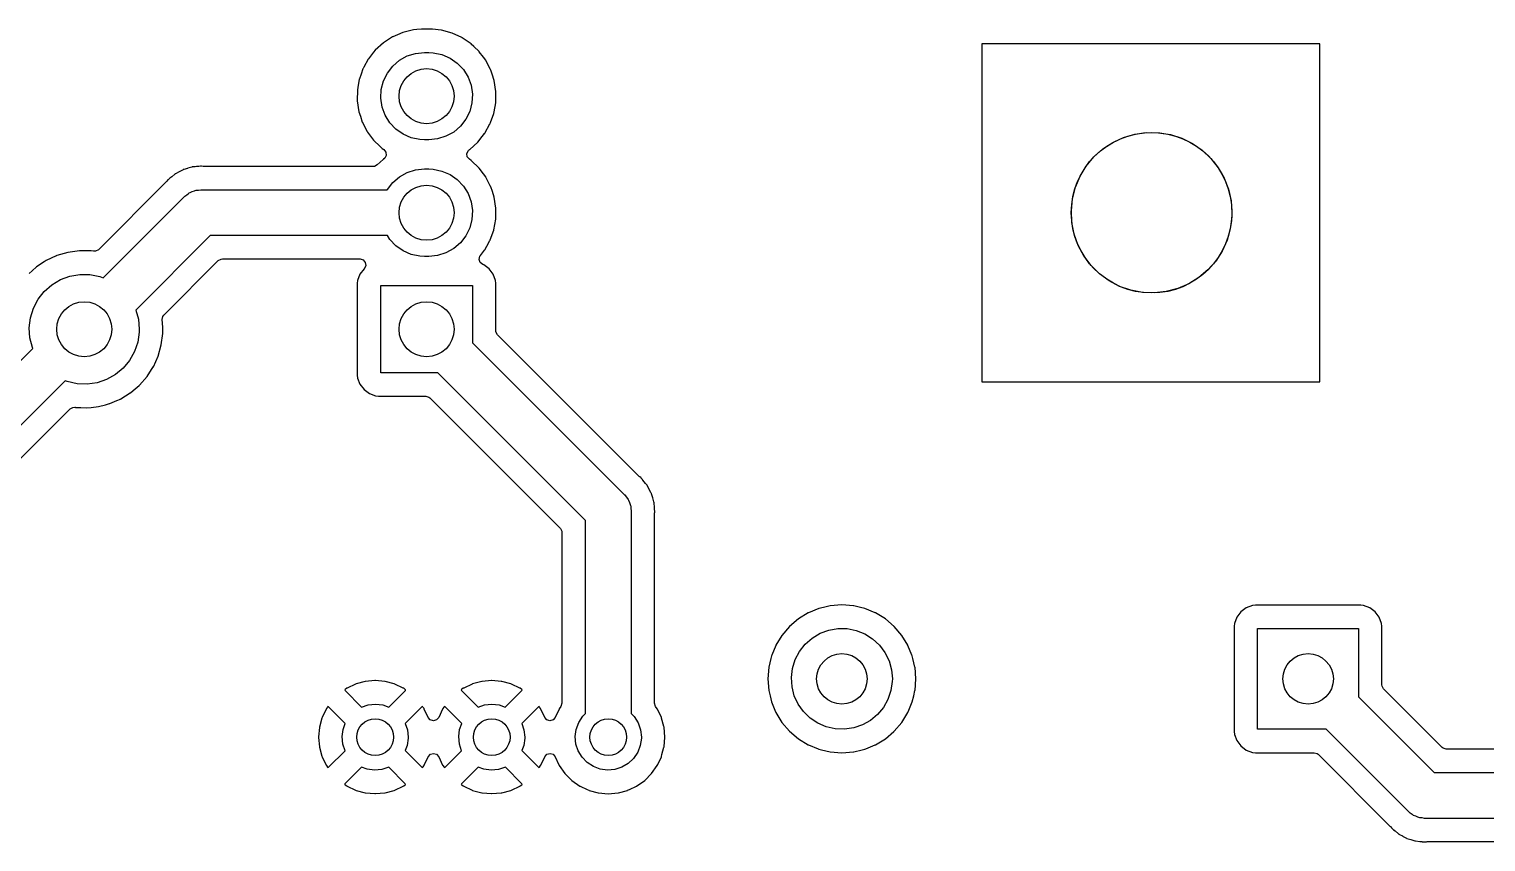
# Model space of a CAD drawing. Extents: x 64 to 233, y -134 to -59.
# Drawn here: x 95.32 to 127.06, y -105.15 to -87.44 of the extents above; entities that cross this region are included whole.
import ezdxf

# ---------------------------------------------------------------- set-up
doc = ezdxf.new("R2010")
doc.units = 0
doc.layers.add('BLACK', color=7, linetype='CONTINUOUS')

msp = doc.modelspace()

# ---------------------------------------------------------------- linework, layer by layer
at = {"layer": 'BLACK', "linetype": 'CONTINUOUS'}
for p, q in [((103.24, -87.608), (103.147, -87.668)), ((103.244, -87.6059), (103.24, -87.608)), ((103.346, -87.5616), (103.244, -87.6059)), ((103.244, -87.6059), (103.244, -87.6059)), ((103.46, -87.5122), (103.346, -87.5616)), ((103.693, -87.4537), (103.46, -87.5122)), ((103.768, -87.4475), (103.693, -87.4537)), ((103.869, -87.4392), (103.768, -87.4475)), ((103.872, -87.439), (103.869, -87.4392)), ((103.869, -87.4392), (103.869, -87.4392)), ((104.106, -87.439), (103.872, -87.439)), ((104.109, -87.4394), (104.106, -87.439)), ((104.297, -87.4594), (104.109, -87.4394)), ((104.109, -87.4394), (104.109, -87.4394)), ((104.302, -87.46), (104.297, -87.4594)), ((104.534, -87.5242), (104.302, -87.46)), ((104.538, -87.5263), (104.534, -87.5242)), ((104.747, -87.6231), (104.538, -87.5263)), ((104.538, -87.5263), (104.538, -87.5263)), ((102.86, -87.9002), (102.825, -87.9446)), ((103.038, -87.7385), (102.86, -87.9002)), ((103.043, -87.7354), (103.038, -87.7385)), ((103.147, -87.668), (103.043, -87.7354)), ((104.752, -87.6253), (104.747, -87.6231)), ((104.747, -87.6231), (104.747, -87.6231)), ((104.95, -87.7607), (104.752, -87.6253)), ((104.954, -87.7643), (104.95, -87.7607)), ((105.011, -87.819), (104.954, -87.7643)), ((105.124, -87.9267), (105.011, -87.819)), ((105.127, -87.9308), (105.124, -87.9267)), ((105.219, -88.0534), (105.127, -87.9308)), ((105.127, -87.9308), (105.127, -87.9308)), ((123.444, -87.757), (116.078, -87.757)), ((116.078, -87.757), (116.078, -95.123)), ((123.444, -95.123), (123.444, -87.757)), ((102.709, -88.0932), (102.613, -88.267)), ((102.711, -88.0887), (102.709, -88.0932)), ((102.709, -88.0932), (102.709, -88.0932)), ((102.715, -88.0847), (102.711, -88.0887)), ((102.825, -87.9446), (102.715, -88.0847)), ((102.715, -88.0847), (102.715, -88.0847)), ((103.125, -88.3953), (103.243, -88.2431)), ((103.243, -88.2431), (103.389, -88.1179)), ((103.389, -88.1179), (103.557, -88.0245)), ((103.557, -88.0245), (103.741, -87.967)), ((103.741, -87.967), (103.932, -87.9475)), ((103.932, -87.9475), (104.027, -87.9475)), ((104.027, -87.9475), (104.127, -87.9527)), ((104.127, -87.9527), (104.316, -87.9921)), ((104.316, -87.9921), (104.492, -88.0685)), ((104.492, -88.0685), (104.65, -88.179)), ((104.65, -88.179), (104.782, -88.3188)), ((105.268, -88.1188), (105.219, -88.0534)), ((105.27, -88.1234), (105.268, -88.1188)), ((105.373, -88.3195), (105.27, -88.1234)), ((102.514, -88.5306), (102.482, -88.7128)), ((102.515, -88.5255), (102.514, -88.5306)), ((102.514, -88.5306), (102.514, -88.5306)), ((102.553, -88.4188), (102.515, -88.5255)), ((102.594, -88.3039), (102.553, -88.4188)), ((102.595, -88.299), (102.594, -88.3039)), ((102.594, -88.3039), (102.594, -88.3039)), ((102.613, -88.267), (102.595, -88.299)), ((103.04, -88.568), (103.125, -88.3953)), ((104.782, -88.3188), (104.884, -88.4825)), ((104.884, -88.4825), (104.95, -88.6631)), ((105.379, -88.3319), (105.373, -88.3195)), ((105.381, -88.3368), (105.379, -88.3319)), ((105.407, -88.4188), (105.381, -88.3368)), ((105.381, -88.3368), (105.381, -88.3368)), ((105.454, -88.5603), (105.407, -88.4188)), ((105.49, -88.7977), (105.454, -88.5603)), ((102.473, -88.762), (102.47, -89.0023)), ((102.482, -88.7128), (102.473, -88.762)), ((102.981, -88.9465), (102.991, -88.7543)), ((102.991, -88.7543), (103.04, -88.568)), ((104.95, -88.6631), (104.979, -88.8535)), ((104.979, -88.8535), (104.969, -89.0457)), ((105.487, -89.038), (105.49, -88.7977)), ((102.47, -89.0023), (102.506, -89.2397)), ((103.01, -89.1369), (102.981, -88.9465)), ((103.076, -89.3175), (103.01, -89.1369)), ((104.969, -89.0457), (104.92, -89.232)), ((105.45, -89.2447), (105.486, -89.0431)), ((105.486, -89.043), (105.487, -89.038)), ((105.486, -89.0431), (105.486, -89.043)), ((102.506, -89.2397), (102.538, -89.3362)), ((102.538, -89.3362), (102.579, -89.4632)), ((102.579, -89.4632), (102.579, -89.4632)), ((102.579, -89.4632), (102.581, -89.4681)), ((102.581, -89.4681), (102.583, -89.4727)), ((102.583, -89.4727), (102.583, -89.4727)), ((102.583, -89.4727), (102.686, -89.6688)), ((103.178, -89.4812), (103.076, -89.3175)), ((103.31, -89.621), (103.178, -89.4812)), ((104.835, -89.4047), (104.717, -89.5569)), ((104.92, -89.232), (104.835, -89.4047)), ((105.253, -89.7041), (105.362, -89.5055)), ((105.362, -89.5055), (105.365, -89.5009)), ((105.362, -89.5055), (105.362, -89.5055)), ((105.365, -89.5009), (105.374, -89.4738)), ((105.374, -89.4738), (105.443, -89.2794)), ((105.443, -89.2794), (105.445, -89.2745)), ((105.443, -89.2794), (105.443, -89.2794)), ((105.445, -89.2745), (105.45, -89.2447)), ((102.686, -89.6688), (102.692, -89.6812)), ((102.692, -89.6812), (102.695, -89.6853)), ((102.695, -89.6853), (102.825, -89.859)), ((103.468, -89.7315), (103.31, -89.621)), ((103.644, -89.8079), (103.468, -89.7315)), ((103.833, -89.8473), (103.644, -89.8079)), ((104.219, -89.833), (104.027, -89.8525)), ((104.403, -89.7755), (104.219, -89.833)), ((104.571, -89.6821), (104.403, -89.7755)), ((104.717, -89.5569), (104.571, -89.6821)), ((105.1, -89.8998), (105.194, -89.7799)), ((105.194, -89.7799), (105.245, -89.7153)), ((105.245, -89.7153), (105.249, -89.7113)), ((105.245, -89.7153), (105.245, -89.7153)), ((105.249, -89.7113), (105.253, -89.7041)), ((118.932, -89.9094), (119.167, -89.8008)), ((119.167, -89.8008), (119.416, -89.7282)), ((119.416, -89.7282), (119.673, -89.6933)), ((119.673, -89.6933), (119.933, -89.6967)), ((119.933, -89.6967), (120.189, -89.7384)), ((120.189, -89.7384), (120.436, -89.8174)), ((120.436, -89.8174), (120.668, -89.9321)), ((102.825, -89.859), (102.836, -89.8733)), ((102.836, -89.8733), (102.859, -89.8952)), ((102.859, -89.8952), (102.93, -89.9628)), ((102.93, -89.9628), (103.01, -90.0393)), ((103.01, -90.0393), (103.047, -90.0645)), ((103.047, -90.0645), (103.092, -90.1194)), ((103.092, -90.1194), (103.1, -90.19)), ((103.932, -89.8525), (103.833, -89.8473)), ((104.027, -89.8525), (103.932, -89.8525)), ((104.86, -90.15), (104.891, -90.0863)), ((104.868, -90.2206), (104.86, -90.15)), ((104.891, -90.0863), (104.916, -90.0656)), ((104.916, -90.0656), (104.918, -90.0643)), ((104.918, -90.0643), (104.922, -90.0615)), ((104.922, -90.0615), (105.1, -89.8998)), ((118.521, -90.2243), (118.715, -90.0516)), ((118.715, -90.0516), (118.932, -89.9094)), ((120.668, -89.9321), (120.881, -90.08)), ((120.881, -90.08), (121.07, -90.2577)), ((98.8632, -90.4459), (98.7741, -90.4728)), ((98.8685, -90.4454), (98.8632, -90.4459)), ((98.8736, -90.4439), (98.8685, -90.4454)), ((98.9339, -90.4386), (98.8736, -90.4439)), ((98.9662, -90.4358), (98.9339, -90.4386)), ((98.9675, -90.4357), (98.9662, -90.4358)), ((98.9878, -90.4337), (98.9675, -90.4357)), ((99.0102, -90.4315), (98.9878, -90.4337)), ((99.0133, -90.4315), (99.0102, -90.4315)), ((99.0158, -90.4314), (99.0133, -90.4315)), ((99.0206, -90.431), (99.0158, -90.4314)), ((99.0526, -90.4283), (99.0206, -90.431)), ((99.0706, -90.4267), (99.0526, -90.4283)), ((99.0767, -90.4273), (99.0706, -90.4267)), ((99.1082, -90.4308), (99.0767, -90.4273)), ((99.0767, -90.4273), (99.0767, -90.4273)), ((99.1218, -90.4315), (99.1082, -90.4308)), ((102.821, -90.4315), (99.1218, -90.4315)), ((102.842, -90.4297), (102.821, -90.4315)), ((102.906, -90.3987), (102.842, -90.4297)), ((103.034, -90.282), (102.906, -90.3987)), ((103.038, -90.2785), (103.034, -90.282)), ((103.034, -90.282), (103.034, -90.282)), ((103.043, -90.2755), (103.038, -90.2785)), ((103.044, -90.2744), (103.043, -90.2755)), ((103.069, -90.2537), (103.044, -90.2744)), ((103.1, -90.19), (103.069, -90.2537)), ((104.913, -90.2755), (104.868, -90.2206)), ((104.95, -90.3007), (104.913, -90.2755)), ((105.124, -90.4667), (104.95, -90.3007)), ((105.127, -90.4708), (105.124, -90.4667)), ((105.219, -90.5939), (105.127, -90.4708)), ((105.127, -90.4708), (105.127, -90.4708)), ((118.221, -90.6455), (118.355, -90.4238)), ((118.355, -90.4238), (118.521, -90.2243)), ((121.07, -90.2577), (121.231, -90.4614)), ((121.231, -90.4614), (121.36, -90.6866)), ((98.3087, -90.7651), (96.8278, -92.246)), ((98.3167, -90.7563), (98.3087, -90.7651)), ((98.342, -90.7257), (98.3167, -90.7563)), ((98.3459, -90.7209), (98.342, -90.7257)), ((98.342, -90.7257), (98.342, -90.7257)), ((98.3606, -90.709), (98.3459, -90.7209)), ((98.3795, -90.6936), (98.3606, -90.709)), ((98.3838, -90.6899), (98.3795, -90.6936)), ((98.3845, -90.6892), (98.3838, -90.6899)), ((98.387, -90.6867), (98.3845, -90.6892)), ((98.4262, -90.6555), (98.387, -90.6867)), ((98.4271, -90.6547), (98.4262, -90.6555)), ((98.4944, -90.5998), (98.4271, -90.6547)), ((98.4992, -90.5959), (98.4944, -90.5998)), ((98.4944, -90.5998), (98.4944, -90.5998)), ((98.5039, -90.5934), (98.4992, -90.5959)), ((98.5081, -90.5901), (98.5039, -90.5934)), ((98.5906, -90.5473), (98.5081, -90.5901)), ((98.5917, -90.5468), (98.5906, -90.5473)), ((98.6738, -90.5031), (98.5917, -90.5468)), ((98.6789, -90.5015), (98.6738, -90.5031)), ((98.6837, -90.4991), (98.6789, -90.5015)), ((98.6896, -90.4974), (98.6837, -90.4991)), ((98.773, -90.4731), (98.6896, -90.4974)), ((98.6896, -90.4974), (98.6896, -90.4974)), ((98.7741, -90.4728), (98.773, -90.4731)), ((103.125, -90.9353), (103.243, -90.7831)), ((103.243, -90.7831), (103.389, -90.6579)), ((103.389, -90.6579), (103.557, -90.5645)), ((103.557, -90.5645), (103.741, -90.507)), ((103.741, -90.507), (103.932, -90.4875)), ((103.932, -90.4875), (104.027, -90.4875)), ((104.027, -90.4875), (104.127, -90.4927)), ((104.127, -90.4927), (104.316, -90.5321)), ((104.316, -90.5321), (104.492, -90.6085)), ((104.492, -90.6085), (104.65, -90.719)), ((104.65, -90.719), (104.782, -90.8588)), ((105.268, -90.6588), (105.219, -90.5939)), ((105.27, -90.6634), (105.268, -90.6588)), ((105.376, -90.8654), (105.27, -90.6634)), ((118.12, -90.8847), (118.221, -90.6455)), ((121.36, -90.6866), (121.454, -90.9283)), ((96.9342, -92.8587), (98.7064, -91.0864)), ((98.7064, -91.0864), (98.7108, -91.0822)), ((98.7108, -91.0822), (98.752, -91.0521)), ((98.752, -91.0521), (98.7906, -91.0188)), ((98.7906, -91.0188), (98.809, -91.0104)), ((98.809, -91.0104), (98.8253, -90.9985)), ((98.8253, -90.9985), (98.8732, -90.9812)), ((98.8732, -90.9812), (98.9197, -90.9601)), ((98.9197, -90.9601), (98.9396, -90.9572)), ((98.9396, -90.9572), (98.9586, -90.9504)), ((98.9586, -90.9504), (99.0095, -90.9472)), ((99.0095, -90.9472), (99.06, -90.94)), ((99.06, -90.94), (103.122, -90.94)), ((103.122, -90.94), (103.125, -90.9353)), ((104.782, -90.8588), (104.884, -91.0225)), ((104.884, -91.0225), (104.95, -91.2031)), ((105.379, -90.8719), (105.376, -90.8654)), ((105.381, -90.8768), (105.379, -90.8719)), ((105.414, -90.9789), (105.381, -90.8768)), ((105.381, -90.8768), (105.381, -90.8768)), ((105.454, -91.1003), (105.414, -90.9789)), ((105.49, -91.3377), (105.454, -91.1003)), ((118.057, -91.1361), (118.12, -90.8847)), ((121.454, -90.9283), (121.511, -91.1813)), ((104.95, -91.2031), (104.979, -91.3935)), ((104.979, -91.3935), (104.969, -91.5857)), ((105.487, -91.578), (105.49, -91.3377)), ((118.031, -91.3942), (118.057, -91.1361)), ((118.043, -91.6533), (118.031, -91.3942)), ((121.511, -91.1813), (121.53, -91.44)), ((104.969, -91.5857), (104.92, -91.772)), ((105.445, -91.8145), (105.487, -91.578)), ((118.094, -91.9077), (118.043, -91.6533)), ((121.528, -91.5316), (121.495, -91.7889)), ((121.53, -91.44), (121.528, -91.5316)), ((99.2671, -91.94), (97.644, -93.5631)), ((103.128, -91.94), (99.2671, -91.94)), ((103.178, -92.0212), (103.128, -91.94)), ((103.31, -92.161), (103.178, -92.0212)), ((104.835, -91.9447), (104.717, -92.0969)), ((104.92, -91.772), (104.835, -91.9447)), ((105.293, -92.1699), (105.362, -92.0455)), ((105.362, -92.0455), (105.365, -92.0409)), ((105.362, -92.0455), (105.362, -92.0455)), ((105.365, -92.0409), (105.367, -92.0344)), ((105.367, -92.0344), (105.443, -91.8194)), ((105.443, -91.8194), (105.445, -91.8145)), ((105.443, -91.8194), (105.443, -91.8194)), ((118.181, -92.1518), (118.094, -91.9077)), ((121.424, -92.0385), (121.318, -92.275)), ((121.495, -91.7889), (121.424, -92.0385)), ((95.92, -92.3752), (95.9157, -92.3772)), ((96.1638, -92.3041), (95.92, -92.3752)), ((96.4154, -92.2699), (96.1638, -92.3041)), ((96.4201, -92.27), (96.4154, -92.2699)), ((96.5424, -92.2716), (96.4201, -92.27)), ((96.4201, -92.27), (96.4201, -92.27)), ((96.6693, -92.2732), (96.5424, -92.2716)), ((96.6739, -92.274), (96.6693, -92.2732)), ((96.7185, -92.2812), (96.6739, -92.274)), ((96.6739, -92.274), (96.6739, -92.274)), ((96.7655, -92.28), (96.7185, -92.2812)), ((96.8278, -92.246), (96.7655, -92.28)), ((103.468, -92.2715), (103.31, -92.161)), ((103.644, -92.3479), (103.468, -92.2715)), ((103.833, -92.3873), (103.644, -92.3479)), ((104.219, -92.373), (104.027, -92.3925)), ((104.403, -92.3155), (104.219, -92.373)), ((104.571, -92.2221), (104.403, -92.3155)), ((104.717, -92.0969), (104.571, -92.2221)), ((105.141, -92.3909), (105.152, -92.3734)), ((105.152, -92.3734), (105.245, -92.2553)), ((105.245, -92.2553), (105.249, -92.2513)), ((105.245, -92.2553), (105.245, -92.2553)), ((105.249, -92.2513), (105.293, -92.1699)), ((118.304, -92.3803), (118.181, -92.1518)), ((121.318, -92.275), (121.178, -92.4932)), ((95.477, -92.6208), (95.3823, -92.7053)), ((95.4809, -92.6182), (95.477, -92.6208)), ((95.6476, -92.5089), (95.4809, -92.6182)), ((95.4809, -92.6182), (95.4809, -92.6182)), ((95.6894, -92.4815), (95.6476, -92.5089)), ((95.9074, -92.381), (95.6894, -92.4815)), ((95.9157, -92.3772), (95.9074, -92.381)), ((95.9157, -92.3772), (95.9157, -92.3772)), ((98.2543, -93.672), (99.4408, -92.4854)), ((99.4408, -92.4854), (99.5031, -92.4514)), ((99.5031, -92.4514), (99.5299, -92.4485)), ((99.5299, -92.4485), (102.53, -92.4485)), ((102.617, -92.6642), (102.529, -92.7808)), ((102.53, -92.4485), (102.598, -92.4685)), ((102.598, -92.4685), (102.645, -92.5222)), ((102.623, -92.6597), (102.617, -92.6642)), ((102.625, -92.657), (102.623, -92.6597)), ((102.655, -92.5924), (102.625, -92.657)), ((102.645, -92.5222), (102.655, -92.5924)), ((103.932, -92.3925), (103.833, -92.3873)), ((104.027, -92.3925), (103.932, -92.3925)), ((105.125, -92.4602), (105.141, -92.3909)), ((105.15, -92.5268), (105.125, -92.4602)), ((105.207, -92.5694), (105.15, -92.5268)), ((105.227, -92.5769), (105.207, -92.5694)), ((105.343, -92.6642), (105.227, -92.5769)), ((105.431, -92.7808), (105.343, -92.6642)), ((118.459, -92.5881), (118.304, -92.3803)), ((118.643, -92.7707), (118.459, -92.5881)), ((121.007, -92.6882), (120.809, -92.8558)), ((121.178, -92.4932), (121.007, -92.6882)), ((95.3823, -92.7053), (95.3177, -92.763)), ((95.6496, -93.154), (95.8147, -93.0092)), ((95.8147, -93.0092), (96.0034, -92.8969)), ((96.0034, -92.8969), (96.2094, -92.8209)), ((96.2094, -92.8209), (96.4258, -92.7837)), ((96.4258, -92.7837), (96.6454, -92.7866)), ((96.6454, -92.7866), (96.8608, -92.8294)), ((96.8608, -92.8294), (96.9342, -92.8587)), ((102.478, -92.9172), (102.471, -92.9794)), ((102.471, -92.9794), (102.471, -94.9806)), ((102.529, -92.7808), (102.478, -92.9172)), ((105.482, -92.9172), (105.431, -92.7808)), ((105.489, -92.9794), (105.482, -92.9172)), ((105.489, -94.0101), (105.489, -92.9794)), ((118.853, -92.9241), (118.643, -92.7707)), ((119.082, -93.0449), (118.853, -92.9241)), ((120.588, -92.9923), (120.35, -93.0947)), ((120.809, -92.8558), (120.588, -92.9923)), ((95.4113, -93.5208), (95.5136, -93.3264)), ((95.5136, -93.3264), (95.6496, -93.154)), ((102.98, -94.9325), (102.98, -93.0275)), ((102.98, -93.0275), (104.98, -93.0275)), ((104.98, -93.0275), (104.98, -94.2729)), ((119.327, -93.1304), (119.082, -93.0449)), ((119.582, -93.1788), (119.327, -93.1304)), ((119.841, -93.1889), (119.582, -93.1788)), ((120.099, -93.1607), (119.841, -93.1889)), ((120.35, -93.0947), (120.099, -93.1607)), ((95.3462, -93.7305), (95.4113, -93.5208)), ((97.644, -93.5631), (97.6999, -93.7613)), ((95.3204, -93.9486), (95.3462, -93.7305)), ((95.3348, -94.1677), (95.3204, -93.9486)), ((97.6999, -93.7613), (97.72, -93.98)), ((98.2177, -93.7704), (98.2326, -93.701)), ((98.23, -93.9352), (98.2177, -93.7704)), ((98.2333, -93.98), (98.23, -93.9352)), ((98.2326, -93.701), (98.2543, -93.672)), ((95.3888, -94.3806), (95.3348, -94.1677)), ((97.6868, -94.2601), (97.6163, -94.4681)), ((97.7184, -94.0428), (97.6868, -94.2601)), ((97.72, -93.98), (97.7184, -94.0428)), ((98.1989, -94.3216), (98.2309, -94.0697)), ((98.2309, -94.0697), (98.2333, -93.98)), ((104.98, -94.2729), (108.294, -97.5864)), ((105.491, -94.0369), (105.489, -94.0101)), ((105.525, -94.0992), (105.491, -94.0369)), ((108.615, -97.1887), (105.525, -94.0992)), ((93.0109, -96.782), (95.3962, -94.3966)), ((95.3962, -94.3966), (95.3888, -94.3806)), ((97.6163, -94.4681), (97.509, -94.6597)), ((98.0257, -94.7975), (98.13, -94.566)), ((98.13, -94.566), (98.1989, -94.3216)), ((97.3685, -94.8285), (97.1997, -94.969)), ((97.509, -94.6597), (97.3685, -94.8285)), ((97.8912, -95.0065), (98.0231, -94.8014)), ((98.0231, -94.8014), (98.0257, -94.7975)), ((96.1049, -95.1022), (93.5716, -97.6356)), ((96.1492, -95.1213), (96.1049, -95.1022)), ((96.3634, -95.1697), (96.1492, -95.1213)), ((96.5828, -95.1784), (96.3634, -95.1697)), ((96.8001, -95.1468), (96.5828, -95.1784)), ((97.0081, -95.0763), (96.8001, -95.1468)), ((97.1997, -94.969), (97.0081, -95.0763)), ((97.5835, -95.3183), (97.7173, -95.205)), ((97.7173, -95.205), (97.7209, -95.202)), ((97.7173, -95.205), (97.7173, -95.205)), ((97.7209, -95.202), (97.8883, -95.0111)), ((97.8883, -95.0111), (97.8912, -95.0065)), ((102.471, -94.9806), (102.478, -95.0428)), ((102.478, -95.0428), (102.529, -95.1792)), ((102.529, -95.1792), (102.617, -95.2958)), ((104.225, -94.9325), (102.98, -94.9325)), ((107.44, -98.1471), (104.225, -94.9325)), ((116.078, -95.123), (123.444, -95.123)), ((97.0778, -95.5999), (97.2318, -95.5338)), ((97.2318, -95.5338), (97.3068, -95.5016)), ((97.3068, -95.5016), (97.3111, -95.4997)), ((97.3068, -95.5016), (97.3068, -95.5016)), ((97.3111, -95.4997), (97.3151, -95.4972)), ((97.3151, -95.4972), (97.5231, -95.3685)), ((97.3151, -95.4972), (97.3151, -95.4972)), ((97.5231, -95.3685), (97.527, -95.3661)), ((97.5231, -95.3685), (97.5231, -95.3685)), ((97.527, -95.3661), (97.5835, -95.3183)), ((102.617, -95.2958), (102.733, -95.3831)), ((102.733, -95.3831), (102.87, -95.4342)), ((102.87, -95.4342), (102.932, -95.441)), ((102.932, -95.441), (103.963, -95.441)), ((103.963, -95.441), (104.031, -95.461)), ((104.031, -95.461), (104.052, -95.4779)), ((104.052, -95.4779), (106.895, -98.3208)), ((93.9693, -97.957), (96.2099, -95.7163)), ((96.2099, -95.7163), (96.2722, -95.6823)), ((96.2722, -95.6823), (96.3167, -95.6817)), ((96.3167, -95.6817), (96.3168, -95.6809)), ((96.3168, -95.6809), (96.3215, -95.6814)), ((96.3215, -95.6814), (96.326, -95.6823)), ((96.326, -95.6823), (96.4465, -95.687)), ((96.4465, -95.687), (96.5751, -95.6921)), ((96.5751, -95.6921), (96.5751, -95.6921)), ((96.5751, -95.6921), (96.5798, -95.6922)), ((96.5798, -95.6922), (96.6724, -95.6821)), ((96.6724, -95.6821), (96.8276, -95.6651)), ((96.8276, -95.6651), (96.8322, -95.6646)), ((96.8276, -95.6651), (96.8276, -95.6651)), ((96.8322, -95.6646), (96.9835, -95.6248)), ((96.9835, -95.6248), (97.0733, -95.6011)), ((97.0733, -95.6011), (97.0778, -95.5999)), ((108.624, -97.1967), (108.615, -97.1887)), ((108.654, -97.222), (108.624, -97.1967)), ((108.659, -97.2259), (108.654, -97.222)), ((108.654, -97.222), (108.654, -97.222)), ((108.679, -97.2499), (108.659, -97.2259)), ((108.686, -97.2595), (108.679, -97.2499)), ((108.69, -97.2638), (108.686, -97.2595)), ((108.691, -97.2645), (108.69, -97.2638)), ((108.693, -97.267), (108.691, -97.2645)), ((108.695, -97.2698), (108.693, -97.267)), ((108.724, -97.3061), (108.695, -97.2698)), ((108.695, -97.2698), (108.695, -97.2698)), ((108.725, -97.3071), (108.724, -97.3061)), ((108.752, -97.3402), (108.725, -97.3071)), ((108.784, -97.3792), (108.752, -97.3402)), ((108.787, -97.3839), (108.784, -97.3792)), ((108.79, -97.3881), (108.787, -97.3839)), ((108.793, -97.3935), (108.79, -97.3881)), ((108.833, -97.4706), (108.793, -97.3935)), ((108.294, -97.5864), (108.298, -97.5908)), ((108.298, -97.5908), (108.328, -97.632)), ((108.328, -97.632), (108.361, -97.6706)), ((108.361, -97.6706), (108.37, -97.689)), ((108.37, -97.689), (108.381, -97.7053)), ((108.381, -97.7053), (108.399, -97.7532)), ((108.399, -97.7532), (108.42, -97.7997)), ((108.833, -97.4717), (108.833, -97.4706)), ((108.869, -97.5382), (108.833, -97.4717)), ((108.877, -97.5538), (108.869, -97.5382)), ((108.878, -97.5589), (108.877, -97.5538)), ((108.881, -97.5637), (108.878, -97.5589)), ((108.883, -97.5696), (108.881, -97.5637)), ((108.907, -97.653), (108.883, -97.5696)), ((108.883, -97.5696), (108.883, -97.5696)), ((108.907, -97.6542), (108.907, -97.653)), ((108.934, -97.7432), (108.907, -97.6542)), ((108.935, -97.7485), (108.934, -97.7432)), ((108.936, -97.7536), (108.935, -97.7485)), ((108.939, -97.7858), (108.936, -97.7536)), ((108.42, -97.7997), (108.423, -97.8196)), ((108.423, -97.8196), (108.43, -97.8386)), ((108.43, -97.8386), (108.433, -97.8895)), ((108.433, -97.8895), (108.44, -97.94)), ((108.44, -97.94), (108.44, -102.358)), ((108.944, -97.8462), (108.939, -97.7858)), ((108.944, -97.8475), (108.944, -97.8462)), ((108.948, -97.8872), (108.944, -97.8475)), ((108.948, -97.8902), (108.948, -97.8872)), ((108.948, -97.8872), (108.948, -97.8872)), ((108.948, -97.8933), (108.948, -97.8902)), ((108.949, -97.8958), (108.948, -97.8933)), ((108.948, -98.0018), (108.949, -97.9882)), ((108.948, -102.129), (108.948, -98.0018)), ((108.949, -97.9006), (108.949, -97.8958)), ((108.953, -97.9506), (108.949, -97.9006)), ((108.949, -97.9882), (108.952, -97.9668)), ((108.952, -97.9668), (108.953, -97.9506)), ((106.895, -98.3208), (106.929, -98.3831)), ((106.929, -98.3831), (106.931, -98.4099)), ((107.44, -102.358), (107.44, -98.1471)), ((106.931, -98.4099), (106.931, -102.129)), ((113.03, -99.9865), (112.778, -100.006)), ((113.282, -100.006), (113.03, -99.9865)), ((122.042, -99.9915), (121.98, -99.9983)), ((124.338, -99.9915), (122.042, -99.9915)), ((124.4, -99.9983), (124.338, -99.9915)), ((112.082, -100.295), (111.889, -100.459)), ((112.297, -100.162), (112.082, -100.295)), ((112.302, -100.16), (112.297, -100.162)), ((112.527, -100.067), (112.302, -100.16)), ((112.302, -100.16), (112.302, -100.16)), ((112.531, -100.065), (112.527, -100.067)), ((112.527, -100.067), (112.527, -100.067)), ((112.626, -100.043), (112.531, -100.065)), ((112.773, -100.008), (112.626, -100.043)), ((112.778, -100.006), (112.773, -100.008)), ((112.773, -100.008), (112.773, -100.008)), ((113.287, -100.008), (113.282, -100.006)), ((113.434, -100.043), (113.287, -100.008)), ((113.287, -100.008), (113.287, -100.008)), ((113.529, -100.065), (113.434, -100.043)), ((113.533, -100.067), (113.529, -100.065)), ((113.758, -100.16), (113.533, -100.067)), ((113.533, -100.067), (113.533, -100.067)), ((113.763, -100.162), (113.758, -100.16)), ((113.758, -100.16), (113.758, -100.16)), ((113.978, -100.295), (113.763, -100.162)), ((114.171, -100.459), (113.978, -100.295)), ((121.639, -100.253), (121.588, -100.39)), ((121.727, -100.137), (121.639, -100.253)), ((121.843, -100.049), (121.727, -100.137)), ((121.98, -99.9983), (121.843, -100.049)), ((124.537, -100.049), (124.4, -99.9983)), ((124.653, -100.137), (124.537, -100.049)), ((124.741, -100.253), (124.653, -100.137)), ((124.792, -100.39), (124.741, -100.253)), ((111.889, -100.459), (111.725, -100.652)), ((112.383, -100.71), (112.556, -100.607)), ((112.556, -100.607), (112.745, -100.537)), ((112.745, -100.537), (112.944, -100.503)), ((112.944, -100.503), (113.145, -100.506)), ((113.145, -100.506), (113.342, -100.545)), ((113.342, -100.545), (113.529, -100.62)), ((113.529, -100.62), (113.7, -100.727)), ((114.335, -100.652), (114.171, -100.459)), ((121.588, -100.39), (121.581, -100.452)), ((121.581, -100.452), (121.581, -102.748)), ((122.09, -102.7), (122.09, -100.5)), ((122.09, -100.5), (124.29, -100.5)), ((124.29, -100.5), (124.29, -101.993)), ((124.798, -100.452), (124.792, -100.39)), ((124.798, -101.73), (124.798, -100.452)), ((111.59, -100.872), (111.502, -101.086)), ((111.592, -100.867), (111.59, -100.872)), ((111.59, -100.872), (111.59, -100.872)), ((111.725, -100.652), (111.592, -100.867)), ((112.107, -101.001), (112.232, -100.843)), ((112.232, -100.843), (112.383, -100.71)), ((113.7, -100.727), (113.847, -100.864)), ((113.847, -100.864), (113.968, -101.025)), ((114.468, -100.867), (114.335, -100.652)), ((114.47, -100.872), (114.468, -100.867)), ((114.558, -101.086), (114.47, -100.872)), ((114.47, -100.872), (114.47, -100.872)), ((111.482, -101.156), (111.438, -101.342)), ((111.495, -101.101), (111.482, -101.156)), ((111.502, -101.086), (111.495, -101.101)), ((111.954, -101.371), (112.014, -101.179)), ((112.014, -101.179), (112.107, -101.001)), ((113.968, -101.025), (114.057, -101.206)), ((114.057, -101.206), (114.112, -101.4)), ((114.565, -101.101), (114.558, -101.086)), ((114.578, -101.156), (114.565, -101.101)), ((114.622, -101.342), (114.578, -101.156)), ((111.436, -101.348), (111.417, -101.6)), ((111.438, -101.342), (111.436, -101.348)), ((111.93, -101.571), (111.954, -101.371)), ((111.944, -101.772), (111.93, -101.571)), ((114.112, -101.4), (114.13, -101.6)), ((114.624, -101.348), (114.622, -101.342)), ((114.643, -101.6), (114.624, -101.348)), ((102.204, -101.83), (102.196, -101.84)), ((102.196, -101.84), (102.203, -101.854)), ((102.203, -101.854), (102.564, -102.215)), ((102.239, -101.806), (102.204, -101.83)), ((102.249, -101.8), (102.239, -101.806)), ((102.433, -101.714), (102.249, -101.8)), ((102.444, -101.71), (102.433, -101.714)), ((102.641, -101.657), (102.444, -101.71)), ((102.651, -101.656), (102.641, -101.657)), ((102.855, -101.638), (102.651, -101.656)), ((102.865, -101.638), (102.855, -101.638)), ((103.069, -101.656), (102.865, -101.638)), ((103.079, -101.657), (103.069, -101.656)), ((103.276, -101.71), (103.079, -101.657)), ((103.155, -102.216), (103.518, -101.853)), ((103.287, -101.714), (103.276, -101.71)), ((103.471, -101.8), (103.287, -101.714)), ((103.481, -101.806), (103.471, -101.8)), ((103.515, -101.829), (103.481, -101.806)), ((103.523, -101.84), (103.515, -101.829)), ((103.518, -101.853), (103.524, -101.841)), ((103.524, -101.841), (103.523, -101.84)), ((104.744, -101.83), (104.736, -101.84)), ((104.736, -101.84), (104.743, -101.854)), ((104.743, -101.854), (105.104, -102.215)), ((104.779, -101.806), (104.744, -101.83)), ((104.789, -101.8), (104.779, -101.806)), ((104.973, -101.714), (104.789, -101.8)), ((104.984, -101.71), (104.973, -101.714)), ((105.181, -101.657), (104.984, -101.71)), ((105.191, -101.656), (105.181, -101.657)), ((105.395, -101.638), (105.191, -101.656)), ((105.405, -101.638), (105.395, -101.638)), ((105.609, -101.656), (105.405, -101.638)), ((105.619, -101.657), (105.609, -101.656)), ((105.816, -101.71), (105.619, -101.657)), ((105.695, -102.216), (106.058, -101.853)), ((105.827, -101.714), (105.816, -101.71)), ((106.011, -101.8), (105.827, -101.714)), ((106.021, -101.806), (106.011, -101.8)), ((106.055, -101.829), (106.021, -101.806)), ((106.064, -101.841), (106.055, -101.829)), ((106.058, -101.853), (106.064, -101.841)), ((111.417, -101.6), (111.436, -101.852)), ((111.436, -101.852), (111.438, -101.857)), ((111.438, -101.857), (111.438, -101.857)), ((111.438, -101.857), (111.464, -101.967)), ((111.993, -101.967), (111.944, -101.772)), ((114.1, -101.857), (114.035, -102.047)), ((114.128, -101.658), (114.1, -101.857)), ((114.13, -101.6), (114.128, -101.658)), ((114.596, -101.967), (114.622, -101.857)), ((114.622, -101.857), (114.624, -101.852)), ((114.622, -101.857), (114.622, -101.857)), ((114.624, -101.852), (114.643, -101.6)), ((124.801, -101.757), (124.798, -101.73)), ((124.835, -101.819), (124.801, -101.757)), ((126.111, -103.095), (124.835, -101.819)), ((101.819, -102.215), (101.796, -102.249)), ((101.831, -102.206), (101.819, -102.215)), ((101.843, -102.212), (101.831, -102.206)), ((102.206, -102.575), (101.843, -102.212)), ((102.564, -102.215), (102.705, -102.167)), ((102.705, -102.167), (102.865, -102.15)), ((102.865, -102.15), (103.024, -102.169)), ((103.024, -102.169), (103.155, -102.216)), ((103.876, -102.213), (103.515, -102.574)), ((103.89, -102.206), (103.876, -102.213)), ((103.9, -102.214), (103.89, -102.206)), ((103.924, -102.249), (103.9, -102.214)), ((104.359, -102.215), (104.336, -102.249)), ((104.371, -102.206), (104.359, -102.215)), ((104.383, -102.212), (104.371, -102.206)), ((104.746, -102.575), (104.383, -102.212)), ((105.104, -102.215), (105.245, -102.167)), ((105.245, -102.167), (105.405, -102.15)), ((105.405, -102.15), (105.564, -102.169)), ((105.564, -102.169), (105.695, -102.216)), ((106.416, -102.213), (106.055, -102.574)), ((106.43, -102.206), (106.416, -102.213)), ((106.44, -102.214), (106.43, -102.206)), ((106.464, -102.249), (106.44, -102.214)), ((106.909, -102.201), (106.872, -102.253)), ((106.931, -102.129), (106.909, -102.201)), ((108.971, -102.201), (108.948, -102.129)), ((109.008, -102.253), (108.971, -102.201)), ((111.464, -101.967), (111.495, -102.099)), ((111.495, -102.099), (111.497, -102.103)), ((111.497, -102.103), (111.497, -102.103)), ((111.497, -102.103), (111.586, -102.317)), ((112.077, -102.15), (111.993, -101.967)), ((112.194, -102.314), (112.077, -102.15)), ((114.035, -102.047), (113.937, -102.223)), ((114.474, -102.317), (114.563, -102.103)), ((114.563, -102.103), (114.565, -102.099)), ((114.563, -102.103), (114.563, -102.103)), ((114.565, -102.099), (114.596, -101.967)), ((124.29, -101.993), (125.937, -103.64)), ((101.7, -102.454), (101.647, -102.651)), ((101.704, -102.443), (101.7, -102.454)), ((101.79, -102.259), (101.704, -102.443)), ((101.796, -102.249), (101.79, -102.259)), ((103.93, -102.259), (103.924, -102.249)), ((104.016, -102.443), (103.93, -102.259)), ((104.061, -102.495), (104.016, -102.443)), ((104.129, -102.516), (104.061, -102.495)), ((104.197, -102.496), (104.129, -102.516)), ((104.244, -102.443), (104.197, -102.496)), ((104.33, -102.259), (104.244, -102.443)), ((104.336, -102.249), (104.33, -102.259)), ((106.47, -102.259), (106.464, -102.249)), ((106.556, -102.442), (106.47, -102.259)), ((106.601, -102.495), (106.556, -102.442)), ((106.669, -102.515), (106.601, -102.495)), ((106.737, -102.496), (106.669, -102.515)), ((106.784, -102.442), (106.737, -102.496)), ((106.87, -102.258), (106.784, -102.442)), ((106.872, -102.253), (106.87, -102.258)), ((106.87, -102.258), (106.87, -102.258)), ((107.295, -102.55), (107.382, -102.415)), ((107.382, -102.415), (107.44, -102.358)), ((108.44, -102.358), (108.504, -102.423)), ((108.504, -102.423), (108.589, -102.559)), ((109.01, -102.258), (109.008, -102.253)), ((109.096, -102.442), (109.01, -102.258)), ((109.01, -102.258), (109.01, -102.258)), ((109.099, -102.448), (109.096, -102.442)), ((109.1, -102.454), (109.099, -102.448)), ((109.151, -102.641), (109.1, -102.454)), ((109.1, -102.454), (109.1, -102.454)), ((111.586, -102.317), (111.592, -102.333)), ((111.592, -102.333), (111.725, -102.548)), ((112.338, -102.455), (112.194, -102.314)), ((112.505, -102.567), (112.338, -102.455)), ((113.653, -102.507), (113.477, -102.605)), ((113.808, -102.378), (113.653, -102.507)), ((113.937, -102.223), (113.808, -102.378)), ((114.335, -102.548), (114.468, -102.333)), ((114.468, -102.333), (114.474, -102.317)), ((101.646, -102.661), (101.628, -102.865)), ((101.647, -102.651), (101.646, -102.661)), ((102.14, -102.86), (102.16, -102.701)), ((102.16, -102.701), (102.206, -102.575)), ((103.515, -102.574), (103.562, -102.71)), ((103.562, -102.71), (103.58, -102.87)), ((104.68, -102.86), (104.7, -102.701)), ((104.7, -102.701), (104.746, -102.575)), ((106.055, -102.574), (106.102, -102.71)), ((106.102, -102.71), (106.12, -102.87)), ((107.22, -102.86), (107.24, -102.701)), ((107.24, -102.701), (107.295, -102.55)), ((108.589, -102.559), (108.642, -102.71)), ((108.642, -102.71), (108.66, -102.87)), ((109.154, -102.656), (109.151, -102.641)), ((109.173, -102.87), (109.154, -102.656)), ((111.725, -102.548), (111.889, -102.741)), ((111.889, -102.741), (112.082, -102.905)), ((112.69, -102.646), (112.505, -102.567)), ((112.886, -102.691), (112.69, -102.646)), ((113.088, -102.698), (112.886, -102.691)), ((113.287, -102.67), (113.088, -102.698)), ((113.477, -102.605), (113.287, -102.67)), ((113.978, -102.905), (114.162, -102.748)), ((114.162, -102.748), (114.171, -102.741)), ((114.171, -102.741), (114.335, -102.548)), ((121.581, -102.748), (121.588, -102.81)), ((121.588, -102.81), (121.639, -102.947)), ((123.583, -102.7), (122.09, -102.7)), ((125.376, -104.494), (123.583, -102.7)), ((101.628, -102.865), (101.628, -102.875)), ((101.628, -102.875), (101.646, -103.079)), ((101.646, -103.079), (101.647, -103.089)), ((101.647, -103.089), (101.7, -103.286)), ((101.844, -103.527), (102.204, -103.166)), ((102.156, -103.02), (102.14, -102.86)), ((102.204, -103.166), (102.156, -103.02)), ((103.557, -103.049), (103.514, -103.164)), ((103.514, -103.164), (103.877, -103.528)), ((103.58, -102.89), (103.557, -103.049)), ((103.58, -102.87), (103.58, -102.89)), ((104.384, -103.527), (104.744, -103.166)), ((104.696, -103.02), (104.68, -102.86)), ((104.744, -103.166), (104.696, -103.02)), ((106.097, -103.049), (106.054, -103.164)), ((106.054, -103.164), (106.417, -103.528)), ((106.12, -102.89), (106.097, -103.049)), ((106.12, -102.87), (106.12, -102.89)), ((107.236, -103.02), (107.22, -102.86)), ((107.286, -103.172), (107.236, -103.02)), ((108.637, -103.049), (108.58, -103.199)), ((108.66, -102.89), (108.637, -103.049)), ((108.66, -102.87), (108.66, -102.89)), ((109.11, -103.252), (109.153, -103.089)), ((109.153, -103.089), (109.154, -103.084)), ((109.153, -103.089), (109.153, -103.089)), ((109.154, -103.084), (109.173, -102.87)), ((112.082, -102.905), (112.297, -103.038)), ((112.297, -103.038), (112.302, -103.04)), ((112.302, -103.04), (112.302, -103.04)), ((112.302, -103.04), (112.511, -103.126)), ((112.511, -103.126), (112.531, -103.135)), ((112.531, -103.135), (112.588, -103.148)), ((112.588, -103.148), (112.773, -103.192)), ((113.287, -103.192), (113.472, -103.148)), ((113.472, -103.148), (113.529, -103.135)), ((113.529, -103.135), (113.549, -103.126)), ((113.549, -103.126), (113.758, -103.04)), ((113.758, -103.04), (113.763, -103.038)), ((113.758, -103.04), (113.758, -103.04)), ((113.763, -103.038), (113.978, -102.905)), ((121.639, -102.947), (121.727, -103.063)), ((121.727, -103.063), (121.843, -103.151)), ((121.843, -103.151), (121.98, -103.202)), ((126.132, -103.111), (126.111, -103.095)), ((126.2, -103.131), (126.132, -103.111)), ((128.228, -103.131), (126.2, -103.131)), ((101.7, -103.286), (101.704, -103.297)), ((101.704, -103.297), (101.79, -103.481)), ((101.79, -103.481), (101.796, -103.491)), ((103.924, -103.491), (103.93, -103.481)), ((103.93, -103.481), (104.016, -103.297)), ((104.016, -103.297), (104.063, -103.244)), ((104.063, -103.244), (104.131, -103.224)), ((104.131, -103.224), (104.199, -103.245)), ((104.199, -103.245), (104.244, -103.297)), ((104.244, -103.297), (104.33, -103.481)), ((104.33, -103.481), (104.336, -103.491)), ((106.464, -103.491), (106.47, -103.481)), ((106.47, -103.481), (106.556, -103.298)), ((106.556, -103.298), (106.602, -103.244)), ((106.602, -103.244), (106.671, -103.225)), ((106.671, -103.225), (106.739, -103.245)), ((106.739, -103.245), (106.784, -103.298)), ((106.784, -103.298), (106.865, -103.472)), ((106.865, -103.472), (106.872, -103.487)), ((107.37, -103.309), (107.286, -103.172)), ((107.481, -103.425), (107.37, -103.309)), ((107.615, -103.513), (107.481, -103.425)), ((108.375, -103.444), (108.237, -103.526)), ((108.492, -103.333), (108.375, -103.444)), ((108.58, -103.199), (108.492, -103.333)), ((109.008, -103.487), (109.016, -103.469)), ((109.016, -103.469), (109.096, -103.297)), ((109.096, -103.297), (109.099, -103.292)), ((109.096, -103.297), (109.096, -103.297)), ((109.099, -103.292), (109.11, -103.252)), ((112.773, -103.192), (112.773, -103.192)), ((112.773, -103.192), (112.778, -103.194)), ((112.778, -103.194), (113.03, -103.213)), ((113.03, -103.213), (113.282, -103.194)), ((113.282, -103.194), (113.287, -103.192)), ((113.287, -103.192), (113.287, -103.192)), ((121.98, -103.202), (122.042, -103.209)), ((122.042, -103.209), (123.32, -103.209)), ((123.32, -103.209), (123.388, -103.229)), ((123.388, -103.229), (123.409, -103.245)), ((123.409, -103.245), (124.973, -104.809)), ((101.796, -103.491), (101.82, -103.526)), ((101.82, -103.526), (101.83, -103.534)), ((101.83, -103.534), (101.844, -103.527)), ((102.565, -103.524), (102.202, -103.887)), ((102.686, -103.569), (102.565, -103.524)), ((102.845, -103.59), (102.686, -103.569)), ((103.005, -103.575), (102.845, -103.59)), ((103.157, -103.526), (103.005, -103.575)), ((103.517, -103.886), (103.157, -103.526)), ((103.877, -103.528), (103.889, -103.534)), ((103.889, -103.534), (103.901, -103.525)), ((103.901, -103.525), (103.924, -103.491)), ((104.336, -103.491), (104.36, -103.526)), ((104.36, -103.526), (104.37, -103.534)), ((104.37, -103.534), (104.384, -103.527)), ((105.105, -103.524), (104.742, -103.887)), ((105.226, -103.569), (105.105, -103.524)), ((105.385, -103.59), (105.226, -103.569)), ((105.545, -103.575), (105.385, -103.59)), ((105.697, -103.526), (105.545, -103.575)), ((106.057, -103.886), (105.697, -103.526)), ((106.417, -103.528), (106.429, -103.534)), ((106.429, -103.534), (106.441, -103.525)), ((106.441, -103.525), (106.464, -103.491)), ((106.872, -103.487), (106.995, -103.663)), ((106.995, -103.663), (107.147, -103.815)), ((107.766, -103.569), (107.615, -103.513)), ((107.925, -103.59), (107.766, -103.569)), ((108.085, -103.575), (107.925, -103.59)), ((108.237, -103.526), (108.085, -103.575)), ((108.733, -103.815), (108.885, -103.663)), ((108.885, -103.663), (109.008, -103.487)), ((125.937, -103.64), (128.565, -103.64)), ((102.202, -103.887), (102.196, -103.899)), ((102.196, -103.899), (102.205, -103.911)), ((102.205, -103.911), (102.239, -103.934)), ((102.239, -103.934), (102.249, -103.94)), ((102.249, -103.94), (102.433, -104.026)), ((102.433, -104.026), (102.444, -104.03)), ((102.444, -104.03), (102.641, -104.083)), ((102.641, -104.083), (102.651, -104.084)), ((102.651, -104.084), (102.855, -104.102)), ((102.855, -104.102), (102.865, -104.102)), ((102.865, -104.102), (103.069, -104.084)), ((103.069, -104.084), (103.079, -104.083)), ((103.079, -104.083), (103.276, -104.03)), ((103.276, -104.03), (103.287, -104.026)), ((103.287, -104.026), (103.471, -103.94)), ((103.471, -103.94), (103.481, -103.934)), ((103.481, -103.934), (103.516, -103.91)), ((103.516, -103.91), (103.524, -103.9)), ((103.523, -103.899), (103.517, -103.886)), ((103.524, -103.9), (103.523, -103.899)), ((104.742, -103.887), (104.736, -103.899)), ((104.736, -103.899), (104.745, -103.911)), ((104.745, -103.911), (104.779, -103.934)), ((104.779, -103.934), (104.789, -103.94)), ((104.789, -103.94), (104.973, -104.026)), ((104.973, -104.026), (104.984, -104.03)), ((104.984, -104.03), (105.181, -104.083)), ((105.181, -104.083), (105.191, -104.084)), ((105.191, -104.084), (105.395, -104.102)), ((105.395, -104.102), (105.405, -104.102)), ((105.405, -104.102), (105.609, -104.084)), ((105.609, -104.084), (105.619, -104.083)), ((105.619, -104.083), (105.816, -104.03)), ((105.816, -104.03), (105.827, -104.026)), ((105.827, -104.026), (106.011, -103.94)), ((106.011, -103.94), (106.021, -103.934)), ((106.021, -103.934), (106.056, -103.91)), ((106.056, -103.91), (106.064, -103.9)), ((106.064, -103.9), (106.057, -103.886)), ((107.147, -103.815), (107.323, -103.938)), ((107.323, -103.938), (107.328, -103.94)), ((107.328, -103.94), (107.328, -103.94)), ((107.328, -103.94), (107.479, -104.011)), ((107.479, -104.011), (107.518, -104.029)), ((107.518, -104.029), (107.524, -104.03)), ((107.524, -104.03), (107.524, -104.03)), ((107.524, -104.03), (107.721, -104.083)), ((107.721, -104.083), (107.721, -104.083)), ((107.721, -104.083), (107.726, -104.084)), ((107.726, -104.084), (107.94, -104.103)), ((107.94, -104.103), (108.154, -104.084)), ((108.154, -104.084), (108.159, -104.083)), ((108.159, -104.083), (108.356, -104.03)), ((108.159, -104.083), (108.159, -104.083)), ((108.356, -104.03), (108.362, -104.029)), ((108.356, -104.03), (108.356, -104.03)), ((108.362, -104.029), (108.401, -104.011)), ((108.401, -104.011), (108.552, -103.94)), ((108.552, -103.94), (108.557, -103.938)), ((108.552, -103.94), (108.552, -103.94)), ((108.557, -103.938), (108.733, -103.815)), ((125.417, -104.524), (125.376, -104.494)), ((125.455, -104.558), (125.417, -104.524)), ((125.474, -104.566), (125.455, -104.558)), ((125.49, -104.579), (125.474, -104.566)), ((125.538, -104.596), (125.49, -104.579)), ((125.584, -104.618), (125.538, -104.596)), ((125.604, -104.621), (125.584, -104.618)), ((125.623, -104.628), (125.604, -104.621)), ((125.673, -104.632), (125.623, -104.628)), ((125.724, -104.64), (125.673, -104.632)), ((125.73, -104.64), (125.724, -104.64)), ((128.564, -104.64), (125.73, -104.64)), ((124.973, -104.809), (124.982, -104.82)), ((124.982, -104.82), (125.006, -104.849)), ((125.006, -104.849), (125.044, -104.881)), ((125.044, -104.881), (125.048, -104.884)), ((125.048, -104.884), (125.05, -104.886)), ((125.05, -104.886), (125.052, -104.888)), ((125.052, -104.888), (125.054, -104.89)), ((125.054, -104.89), (125.054, -104.89)), ((125.054, -104.89), (125.085, -104.916)), ((125.085, -104.916), (125.086, -104.916)), ((125.086, -104.916), (125.157, -104.976)), ((125.157, -104.976), (125.162, -104.979)), ((125.162, -104.979), (125.166, -104.982)), ((125.166, -104.982), (125.172, -104.985)), ((125.172, -104.985), (125.172, -104.985)), ((125.172, -104.985), (125.18, -104.99)), ((125.18, -104.99), (125.247, -105.025)), ((125.247, -105.025), (125.248, -105.026)), ((125.248, -105.026), (125.249, -105.027)), ((125.249, -105.027), (125.331, -105.071)), ((125.331, -105.071), (125.336, -105.073)), ((125.336, -105.073), (125.341, -105.076)), ((125.341, -105.076), (125.43, -105.103)), ((125.43, -105.103), (125.431, -105.103)), ((125.431, -105.103), (125.519, -105.131)), ((125.519, -105.131), (125.525, -105.132)), ((125.525, -105.132), (125.53, -105.133)), ((125.53, -105.133), (125.622, -105.143)), ((125.622, -105.143), (125.623, -105.143)), ((125.623, -105.143), (125.657, -105.147)), ((125.657, -105.147), (125.67, -105.148)), ((125.67, -105.148), (125.67, -105.148)), ((125.67, -105.148), (125.673, -105.148)), ((125.673, -105.148), (125.677, -105.148)), ((125.677, -105.148), (125.678, -105.149)), ((125.678, -105.149), (125.683, -105.149)), ((125.683, -105.149), (125.713, -105.152)), ((125.713, -105.152), (125.72, -105.153)), ((125.72, -105.153), (125.72, -105.153)), ((125.72, -105.153), (125.726, -105.153)), ((125.726, -105.153), (125.772, -105.149)), ((125.772, -105.149), (125.784, -105.148)), ((125.784, -105.148), (128.228, -105.148))]:
    msp.add_line(p, q, dxfattribs=at)
at = {"layer": 'BLACK'}
for centre, radius in [((103.98, -88.9), 0.6), ((119.78, -91.44), 1.75), ((103.98, -91.44), 0.6), ((96.52, -93.98), 0.6), ((103.98, -93.98), 0.6), ((113.03, -101.6), 0.55), ((123.19, -101.6), 0.55), ((102.86, -102.87), 0.4), ((105.4, -102.87), 0.4), ((107.94, -102.87), 0.4)]:
    msp.add_circle(centre, radius, dxfattribs=at)

doc.saveas('drawing.dxf')
